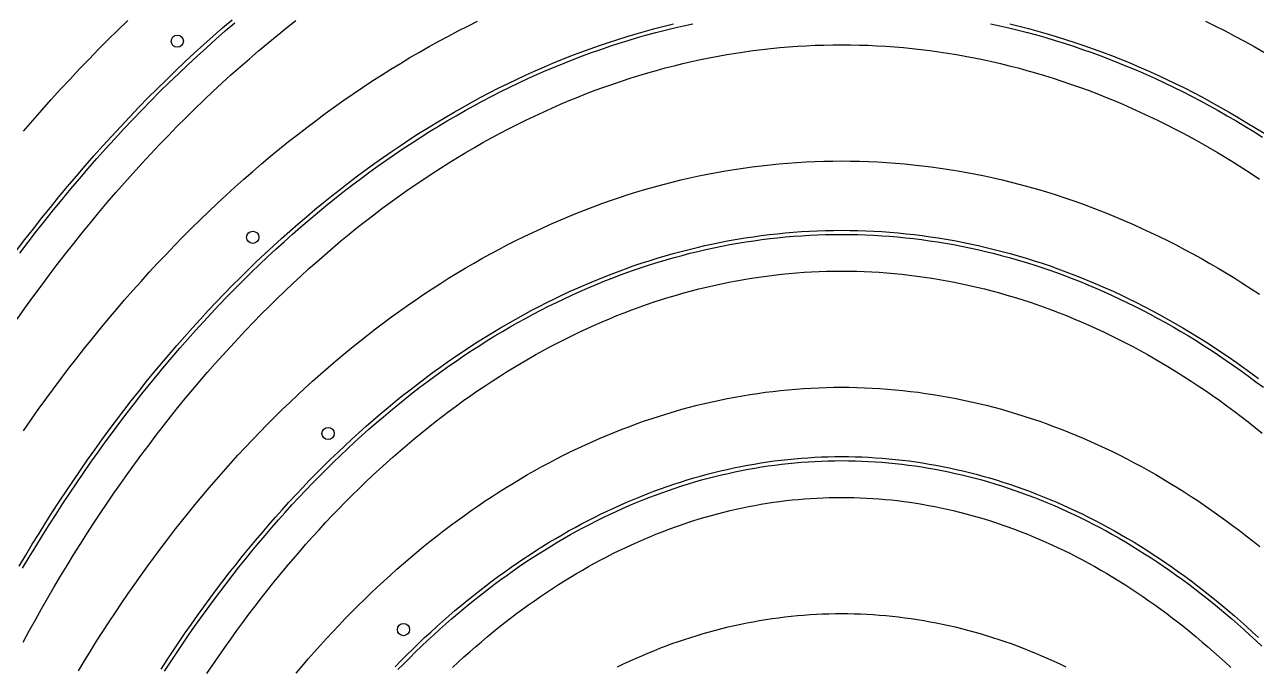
# Model space of a CAD drawing. Header units: metres. Extents: x 10 to 1210, y 10 to 2778.
# Drawn here: x 209.5 to 511.8, y 864.1 to 1021.4 of the extents above; entities that cross this region are included whole.
import ezdxf

# ---------------------------------------------------------------- set-up
doc = ezdxf.new("R2010")
doc.units = ezdxf.units.M
for name, color, linetype in [('ACIKLIK', 5, 'Continuous'), ('ASKI_DELIK', 6, 'Continuous'), ('CAM_SABLON', 4, 'Continuous'), ('DIS_KENAR_V91_Z3', 1, 'Continuous'), ('LAMBA_T4_Z4', 3, 'Continuous')]:
    doc.layers.add(name, color=color, linetype=linetype)

msp = doc.modelspace()

# ---------------------------------------------------------------- linework, layer by layer
at = {"layer": 'ACIKLIK'}
for points in [[(207.69, 949.19), (209.63, 951.93), (211.59, 954.64), (213.56, 957.33), (215.55, 959.99), (217.55, 962.62), (219.56, 965.22), (221.59, 967.8), (223.63, 970.35), (225.69, 972.86), (227.75, 975.35), (229.83, 977.81), (231.93, 980.24), (234.03, 982.64), (236.15, 985.01), (238.28, 987.35), (240.42, 989.67), (242.57, 991.95), (244.73, 994.2), (246.91, 996.42), (249.09, 998.61), (251.29, 1000.77), (253.49, 1002.9), (255.71, 1005), (257.94, 1007.06), (260.17, 1009.1), (262.42, 1011.1), (264.68, 1013.08), (266.94, 1015.02), (269.21, 1016.93), (271.5, 1018.81), (273.79, 1020.65), (276.09, 1022.47)], [(209.16, 869.98), (210.66, 872.74), (212.18, 875.47), (213.71, 878.18), (215.25, 880.86), (216.81, 883.53), (218.38, 886.17), (219.97, 888.79), (221.57, 891.39), (223.18, 893.97), (224.81, 896.52), (226.46, 899.05), (228.11, 901.55), (229.78, 904.04), (231.46, 906.49), (233.16, 908.93), (234.87, 911.34), (236.59, 913.72), (238.32, 916.09), (240.07, 918.42), (241.82, 920.73), (243.59, 923.02), (245.37, 925.28), (247.17, 927.52), (248.97, 929.73), (250.79, 931.92), (252.61, 934.08), (254.45, 936.21), (256.3, 938.32), (258.16, 940.4), (260.02, 942.45), (261.9, 944.48), (263.79, 946.48), (265.69, 948.46), (267.6, 950.41), (269.51, 952.33), (271.44, 954.22), (273.37, 956.09), (275.32, 957.93), (277.27, 959.74), (279.23, 961.52), (281.2, 963.28), (283.18, 965.01), (285.16, 966.71), (287.15, 968.39), (289.15, 970.03), (291.16, 971.65), (293.17, 973.24), (295.19, 974.8), (297.22, 976.33), (299.25, 977.84), (301.29, 979.31), (303.34, 980.76), (305.39, 982.18), (307.45, 983.57), (309.51, 984.93), (311.58, 986.26), (313.65, 987.57), (315.73, 988.84), (317.82, 990.09), (319.9, 991.31), (322, 992.5), (324.09, 993.66), (326.2, 994.79), (328.3, 995.89), (330.41, 996.97), (332.52, 998.01), (334.64, 999.03), (336.76, 1000.01), (338.88, 1000.97), (341.01, 1001.9), (343.14, 1002.8), (345.27, 1003.68), (347.41, 1004.52), (349.54, 1005.33), (351.68, 1006.12), (353.82, 1006.87), (355.97, 1007.6), (358.12, 1008.3), (360.26, 1008.97), (362.41, 1009.61), (364.57, 1010.23), (366.72, 1010.81), (368.87, 1011.37), (371.03, 1011.89), (373.19, 1012.39), (375.35, 1012.86), (377.51, 1013.3), (379.67, 1013.71), (381.83, 1014.1), (384, 1014.45), (386.16, 1014.78), (388.33, 1015.08), (390.49, 1015.35), (392.66, 1015.59), (394.82, 1015.8), (396.99, 1015.99), (399.16, 1016.14), (401.33, 1016.27), (403.49, 1016.37), (405.66, 1016.44), (407.83, 1016.48), (410, 1016.5), (412.17, 1016.48), (414.34, 1016.44), (416.51, 1016.37), (418.67, 1016.27), (420.84, 1016.14), (423.01, 1015.99), (425.18, 1015.8), (427.34, 1015.59), (429.51, 1015.35), (431.67, 1015.08), (433.84, 1014.78), (436, 1014.45), (438.17, 1014.1), (440.33, 1013.71), (442.49, 1013.3), (444.65, 1012.86), (446.81, 1012.39), (448.97, 1011.89), (451.13, 1011.37), (453.28, 1010.81), (455.43, 1010.23), (457.59, 1009.61), (459.74, 1008.97), (461.88, 1008.3), (464.03, 1007.6), (466.18, 1006.87), (468.32, 1006.12), (470.46, 1005.33), (472.59, 1004.52), (474.73, 1003.68), (476.86, 1002.8), (478.99, 1001.9), (481.12, 1000.97), (483.24, 1000.01), (485.36, 999.03), (487.48, 998.01), (489.59, 996.97), (491.7, 995.89), (493.8, 994.79), (495.91, 993.66), (498, 992.5), (500.1, 991.31), (502.18, 990.09), (504.27, 988.84), (506.35, 987.57), (508.42, 986.26), (510.49, 984.93), (512.55, 983.57)], [(254.28, 862.31), (255.72, 864.45), (257.17, 866.57), (258.63, 868.67), (260.1, 870.75), (261.58, 872.81), (263.08, 874.84), (264.58, 876.86), (266.1, 878.85), (267.62, 880.82), (269.16, 882.77), (270.7, 884.69), (272.26, 886.6), (273.82, 888.48), (275.39, 890.34), (276.97, 892.18), (278.57, 893.99), (280.16, 895.78), (281.77, 897.55), (283.39, 899.3), (285.01, 901.02), (286.65, 902.72), (288.29, 904.39), (289.94, 906.05), (291.59, 907.68), (293.25, 909.28), (294.93, 910.86), (296.6, 912.42), (298.29, 913.95), (299.98, 915.46), (301.68, 916.95), (303.38, 918.41), (305.09, 919.84), (306.81, 921.26), (308.53, 922.64), (310.26, 924.01), (311.99, 925.35), (313.73, 926.66), (315.47, 927.95), (317.22, 929.22), (318.98, 930.46), (320.73, 931.67), (322.5, 932.87), (324.27, 934.03), (326.04, 935.17), (327.81, 936.29), (329.59, 937.38), (331.38, 938.45), (333.16, 939.49), (334.96, 940.51), (336.75, 941.5), (338.55, 942.47), (340.35, 943.42), (342.15, 944.33), (343.96, 945.23), (345.77, 946.1), (347.58, 946.94), (349.39, 947.76), (351.21, 948.55), (353.03, 949.32), (354.85, 950.07), (356.67, 950.79), (358.49, 951.48), (360.32, 952.15), (362.15, 952.8), (363.98, 953.42), (365.81, 954.01), (367.64, 954.59), (369.47, 955.13), (371.31, 955.66), (373.14, 956.15), (374.98, 956.63), (376.82, 957.08), (378.66, 957.5), (380.5, 957.9), (382.34, 958.28), (384.18, 958.63), (386.02, 958.95), (387.86, 959.26), (389.71, 959.54), (391.55, 959.79), (393.39, 960.02), (395.24, 960.22), (397.08, 960.41), (398.93, 960.56), (400.77, 960.7), (402.62, 960.81), (404.46, 960.89), (406.31, 960.95), (408.15, 960.99), (410, 961), (411.85, 960.99), (413.69, 960.95), (415.54, 960.89), (417.38, 960.81), (419.23, 960.7), (421.07, 960.56), (422.92, 960.41), (424.76, 960.22), (426.61, 960.02), (428.45, 959.79), (430.29, 959.54), (432.14, 959.26), (433.98, 958.95), (435.82, 958.63), (437.66, 958.28), (439.5, 957.9), (441.34, 957.5), (443.18, 957.08), (445.02, 956.63), (446.86, 956.15), (448.69, 955.66), (450.53, 955.13), (452.36, 954.59), (454.19, 954.01), (456.02, 953.42), (457.85, 952.8), (459.68, 952.15), (461.51, 951.48), (463.33, 950.79), (465.15, 950.07), (466.97, 949.32), (468.79, 948.55), (470.61, 947.76), (472.42, 946.94), (474.23, 946.1), (476.04, 945.23), (477.85, 944.33), (479.65, 943.42), (481.45, 942.47), (483.25, 941.5), (485.04, 940.51), (486.84, 939.49), (488.62, 938.45), (490.41, 937.38), (492.19, 936.29), (493.96, 935.17), (495.73, 934.03), (497.5, 932.87), (499.27, 931.67), (501.02, 930.46), (502.78, 929.22), (504.53, 927.95), (506.27, 926.66), (508.01, 925.35), (509.74, 924.01), (511.47, 922.64), (513.19, 921.26)], [(314.53, 863.79), (315.94, 865.1), (317.34, 866.38), (318.76, 867.64), (320.18, 868.88), (321.6, 870.1), (323.03, 871.3), (324.46, 872.48), (325.9, 873.64), (327.34, 874.78), (328.79, 875.9), (330.24, 876.99), (331.69, 878.07), (333.15, 879.12), (334.61, 880.16), (336.08, 881.17), (337.55, 882.16), (339.02, 883.14), (340.49, 884.09), (341.97, 885.02), (343.45, 885.92), (344.94, 886.81), (346.42, 887.68), (347.91, 888.53), (349.4, 889.35), (350.9, 890.16), (352.39, 890.94), (353.89, 891.7), (355.39, 892.44), (356.89, 893.16), (358.4, 893.86), (359.9, 894.54), (361.41, 895.2), (362.91, 895.84), (364.42, 896.46), (365.93, 897.05), (367.44, 897.63), (368.96, 898.18), (370.47, 898.72), (371.99, 899.23), (373.5, 899.73), (375.02, 900.2), (376.53, 900.65), (378.05, 901.08), (379.57, 901.5), (381.09, 901.89), (382.61, 902.26), (384.13, 902.61), (385.65, 902.94), (387.17, 903.25), (388.69, 903.54), (390.21, 903.81), (391.73, 904.06), (393.25, 904.29), (394.77, 904.5), (396.3, 904.69), (397.82, 904.86), (399.34, 905.01), (400.86, 905.14), (402.39, 905.25), (403.91, 905.34), (405.43, 905.41), (406.95, 905.46), (408.48, 905.49), (410, 905.5), (411.52, 905.49), (413.05, 905.46), (414.57, 905.41), (416.09, 905.34), (417.61, 905.25), (419.14, 905.14), (420.66, 905.01), (422.18, 904.86), (423.7, 904.69), (425.23, 904.5), (426.75, 904.29), (428.27, 904.06), (429.79, 903.81), (431.31, 903.54), (432.83, 903.25), (434.35, 902.94), (435.87, 902.61), (437.39, 902.26), (438.91, 901.89), (440.43, 901.5), (441.95, 901.08), (443.47, 900.65), (444.98, 900.2), (446.5, 899.73), (448.01, 899.23), (449.53, 898.72), (451.04, 898.18), (452.56, 897.63), (454.07, 897.05), (455.58, 896.46), (457.09, 895.84), (458.59, 895.2), (460.1, 894.54), (461.6, 893.86), (463.11, 893.16), (464.61, 892.44), (466.11, 891.7), (467.61, 890.94), (469.1, 890.16), (470.6, 889.35), (472.09, 888.53), (473.58, 887.68), (475.06, 886.81), (476.55, 885.92), (478.03, 885.02), (479.51, 884.09), (480.98, 883.14), (482.45, 882.16), (483.92, 881.17), (485.39, 880.16), (486.85, 879.12), (488.31, 878.07), (489.76, 876.99), (491.21, 875.9), (492.66, 874.78), (494.1, 873.64), (495.54, 872.48), (496.97, 871.3), (498.4, 870.1), (499.82, 868.88), (501.24, 867.64), (502.66, 866.38), (504.06, 865.1), (505.47, 863.79)]]:
    msp.add_lwpolyline(points, dxfattribs=at)
at = {"layer": 'ASKI_DELIK'}
for centre in [(247, 1017.38), (265.5, 969.28), (284, 921.17), (302.5, 873.06)]:
    msp.add_circle(centre, 1.5, dxfattribs=at)
at = {"layer": 'CAM_SABLON'}
for points in [[(208.36, 965.41), (210.41, 968.1), (212.47, 970.76), (214.54, 973.4), (216.63, 976), (218.74, 978.58), (220.86, 981.13), (222.99, 983.65), (225.13, 986.14), (227.29, 988.61), (229.46, 991.04), (231.64, 993.44), (233.84, 995.81), (236.05, 998.15), (238.27, 1000.46), (240.51, 1002.75), (242.75, 1005), (245.01, 1007.22), (247.28, 1009.4), (249.56, 1011.56), (251.85, 1013.69), (254.15, 1015.78), (256.46, 1017.85), (258.78, 1019.88), (261.12, 1021.88)], [(209.06, 888.1), (210.66, 890.8), (212.29, 893.48), (213.93, 896.14), (215.58, 898.78), (217.25, 901.39), (218.93, 903.98), (220.62, 906.55), (222.33, 909.09), (224.06, 911.61), (225.79, 914.1), (227.55, 916.57), (229.31, 919.02), (231.09, 921.44), (232.88, 923.84), (234.68, 926.21), (236.5, 928.56), (238.33, 930.88), (240.17, 933.18), (242.02, 935.45), (243.89, 937.7), (245.77, 939.92), (247.66, 942.11), (249.56, 944.28), (251.47, 946.42), (253.39, 948.54), (255.33, 950.63), (257.27, 952.69), (259.23, 954.73), (261.2, 956.73), (263.17, 958.71), (265.16, 960.67), (267.16, 962.6), (269.16, 964.49), (271.18, 966.37), (273.21, 968.21), (275.24, 970.03), (277.28, 971.81), (279.34, 973.57), (281.4, 975.31), (283.47, 977.01), (285.55, 978.68), (287.63, 980.33), (289.73, 981.95), (291.83, 983.54), (293.94, 985.1), (296.06, 986.63), (298.18, 988.13), (300.31, 989.61), (302.45, 991.05), (304.6, 992.47), (306.75, 993.85), (308.9, 995.21), (311.07, 996.54), (313.24, 997.84), (315.41, 999.11), (317.6, 1000.35), (319.78, 1001.56), (321.97, 1002.74), (324.17, 1003.89), (326.37, 1005.01), (328.58, 1006.1), (330.79, 1007.16), (333.01, 1008.2), (335.23, 1009.2), (337.45, 1010.17), (339.68, 1011.11), (341.91, 1012.03), (344.15, 1012.91), (346.39, 1013.76), (348.63, 1014.59), (350.88, 1015.38), (353.13, 1016.14), (355.38, 1016.88), (357.64, 1017.58), (359.89, 1018.25), (362.16, 1018.9), (364.42, 1019.51), (366.68, 1020.1), (368.95, 1020.65), (371.22, 1021.17), (373.49, 1021.67)], [(446.51, 1021.67), (448.78, 1021.17), (451.05, 1020.65), (453.32, 1020.1), (455.58, 1019.51), (457.84, 1018.9), (460.11, 1018.25), (462.36, 1017.58), (464.62, 1016.88), (466.87, 1016.14), (469.12, 1015.38), (471.37, 1014.59), (473.61, 1013.76), (475.85, 1012.91), (478.09, 1012.03), (480.32, 1011.11), (482.55, 1010.17), (484.77, 1009.2), (486.99, 1008.2), (489.21, 1007.16), (491.42, 1006.1), (493.63, 1005.01), (495.83, 1003.89), (498.03, 1002.74), (500.22, 1001.56), (502.4, 1000.35), (504.59, 999.11), (506.76, 997.84), (508.93, 996.54), (511.1, 995.21), (513.25, 993.85)], [(243.86, 862.84), (245.32, 865.08), (246.79, 867.3), (248.27, 869.5), (249.76, 871.68), (251.26, 873.84), (252.78, 875.98), (254.31, 878.1), (255.85, 880.2), (257.4, 882.27), (258.96, 884.33), (260.53, 886.36), (262.11, 888.37), (263.7, 890.35), (265.31, 892.32), (266.92, 894.26), (268.55, 896.18), (270.18, 898.08), (271.82, 899.96), (273.48, 901.81), (275.14, 903.64), (276.81, 905.44), (278.5, 907.23), (280.19, 908.99), (281.89, 910.72), (283.59, 912.43), (285.31, 914.12), (287.04, 915.79), (288.77, 917.43), (290.51, 919.04), (292.26, 920.64), (294.02, 922.21), (295.78, 923.75), (297.56, 925.27), (299.34, 926.76), (301.12, 928.23), (302.92, 929.68), (304.72, 931.1), (306.53, 932.5), (308.34, 933.87), (310.16, 935.22), (311.99, 936.54), (313.82, 937.83), (315.66, 939.1), (317.5, 940.35), (319.35, 941.57), (321.2, 942.77), (323.06, 943.94), (324.93, 945.08), (326.8, 946.2), (328.67, 947.29), (330.55, 948.36), (332.44, 949.4), (334.32, 950.42), (336.22, 951.41), (338.11, 952.38), (340.01, 953.32), (341.92, 954.23), (343.83, 955.12), (345.74, 955.98), (347.65, 956.82), (349.57, 957.63), (351.49, 958.42), (353.41, 959.18), (355.34, 959.91), (357.27, 960.62), (359.2, 961.3), (361.14, 961.96), (363.07, 962.59), (365.01, 963.19), (366.95, 963.77), (368.9, 964.33), (370.84, 964.85), (372.79, 965.36), (374.74, 965.83), (376.69, 966.28), (378.64, 966.71), (380.59, 967.11), (382.55, 967.48), (384.51, 967.83), (386.46, 968.15), (388.42, 968.44), (390.38, 968.71), (392.34, 968.96), (394.3, 969.18), (396.26, 969.37), (398.22, 969.54), (400.18, 969.68), (402.15, 969.79), (404.11, 969.88), (406.07, 969.95), (408.04, 969.99), (410, 970), (411.96, 969.99), (413.93, 969.95), (415.89, 969.88), (417.85, 969.79), (419.82, 969.68), (421.78, 969.54), (423.74, 969.37), (425.7, 969.18), (427.66, 968.96), (429.62, 968.71), (431.58, 968.44), (433.54, 968.15), (435.49, 967.83), (437.45, 967.48), (439.41, 967.11), (441.36, 966.71), (443.31, 966.28), (445.26, 965.83), (447.21, 965.36), (449.16, 964.85), (451.1, 964.33), (453.05, 963.77), (454.99, 963.19), (456.93, 962.59), (458.86, 961.96), (460.8, 961.3), (462.73, 960.62), (464.66, 959.91), (466.59, 959.18), (468.51, 958.42), (470.43, 957.63), (472.35, 956.82), (474.26, 955.98), (476.17, 955.12), (478.08, 954.23), (479.99, 953.32), (481.89, 952.38), (483.78, 951.41), (485.68, 950.42), (487.56, 949.4), (489.45, 948.36), (491.33, 947.29), (493.2, 946.2), (495.07, 945.08), (496.94, 943.94), (498.8, 942.77), (500.65, 941.57), (502.5, 940.35), (504.34, 939.1), (506.18, 937.83), (508.01, 936.54), (509.84, 935.22), (511.66, 933.87), (513.47, 932.5)], [(301.14, 863.25), (302.58, 864.71), (304.02, 866.15), (305.46, 867.58), (306.92, 868.98), (308.38, 870.36), (309.84, 871.72), (311.32, 873.06), (312.8, 874.39), (314.28, 875.69), (315.78, 876.96), (317.27, 878.22), (318.78, 879.46), (320.29, 880.68), (321.8, 881.87), (323.32, 883.05), (324.85, 884.2), (326.38, 885.33), (327.91, 886.44), (329.45, 887.53), (331, 888.6), (332.55, 889.65), (334.1, 890.67), (335.66, 891.68), (337.22, 892.66), (338.79, 893.62), (340.36, 894.56), (341.93, 895.48), (343.51, 896.38), (345.09, 897.25), (346.68, 898.1), (348.26, 898.94), (349.85, 899.75), (351.45, 900.53), (353.04, 901.3), (354.64, 902.05), (356.25, 902.77), (357.85, 903.47), (359.46, 904.15), (361.07, 904.81), (362.68, 905.44), (364.29, 906.06), (365.91, 906.65), (367.53, 907.22), (369.15, 907.77), (370.77, 908.3), (372.39, 908.81), (374.01, 909.29), (375.64, 909.76), (377.27, 910.2), (378.9, 910.62), (380.53, 911.02), (382.16, 911.39), (383.79, 911.75), (385.42, 912.08), (387.06, 912.39), (388.69, 912.68), (390.33, 912.95), (391.97, 913.2), (393.6, 913.42), (395.24, 913.63), (396.88, 913.81), (398.52, 913.97), (400.16, 914.11), (401.8, 914.23), (403.44, 914.33), (405.08, 914.4), (406.72, 914.46), (408.36, 914.49), (410, 914.5), (411.64, 914.49), (413.28, 914.46), (414.92, 914.4), (416.56, 914.33), (418.2, 914.23), (419.84, 914.11), (421.48, 913.97), (423.12, 913.81), (424.76, 913.63), (426.4, 913.42), (428.03, 913.2), (429.67, 912.95), (431.31, 912.68), (432.94, 912.39), (434.58, 912.08), (436.21, 911.75), (437.84, 911.39), (439.47, 911.02), (441.1, 910.62), (442.73, 910.2), (444.36, 909.76), (445.99, 909.29), (447.61, 908.81), (449.23, 908.3), (450.85, 907.77), (452.47, 907.22), (454.09, 906.65), (455.71, 906.06), (457.32, 905.44), (458.93, 904.81), (460.54, 904.15), (462.15, 903.47), (463.75, 902.77), (465.36, 902.05), (466.96, 901.3), (468.55, 900.53), (470.15, 899.75), (471.74, 898.94), (473.32, 898.1), (474.91, 897.25), (476.49, 896.38), (478.07, 895.48), (479.64, 894.56), (481.21, 893.62), (482.78, 892.66), (484.34, 891.68), (485.9, 890.67), (487.45, 889.65), (489, 888.6), (490.55, 887.53), (492.09, 886.44), (493.62, 885.33), (495.15, 884.2), (496.68, 883.05), (498.2, 881.87), (499.71, 880.68), (501.22, 879.46), (502.73, 878.22), (504.22, 876.96), (505.72, 875.69), (507.2, 874.39), (508.68, 873.06), (510.16, 871.72), (511.62, 870.36), (513.08, 868.98)]]:
    msp.add_lwpolyline(points, dxfattribs=at)
at = {"layer": 'DIS_KENAR_V91_Z3'}
for points in [[(209.24, 921.83), (211.07, 924.45), (212.9, 927.04), (214.75, 929.61), (216.62, 932.15), (218.5, 934.67), (220.4, 937.17), (222.31, 939.64), (224.23, 942.08), (226.17, 944.5), (228.13, 946.89), (230.09, 949.26), (232.07, 951.6), (234.07, 953.92), (236.08, 956.21), (238.1, 958.47), (240.13, 960.71), (242.18, 962.92), (244.24, 965.1), (246.31, 967.26), (248.39, 969.39), (250.49, 971.49), (252.6, 973.56), (254.72, 975.61), (256.85, 977.63), (259, 979.62), (261.15, 981.58), (263.32, 983.52), (265.5, 985.42), (267.69, 987.3), (269.89, 989.15), (272.1, 990.97), (274.32, 992.76), (276.55, 994.52), (278.8, 996.25), (281.05, 997.95), (283.31, 999.63), (285.58, 1001.27), (287.86, 1002.88), (290.15, 1004.47), (292.45, 1006.02), (294.76, 1007.54), (297.08, 1009.04), (299.4, 1010.5), (301.74, 1011.93), (304.08, 1013.34), (306.43, 1014.71), (308.79, 1016.05), (311.16, 1017.36), (313.53, 1018.63), (315.91, 1019.88), (318.3, 1021.1), (320.69, 1022.28)], [(209.29, 995.34), (211.54, 997.95), (213.81, 1000.53), (216.09, 1003.09), (218.38, 1005.61), (220.69, 1008.1), (223.01, 1010.56), (225.35, 1013), (227.7, 1015.4), (230.07, 1017.77), (232.45, 1020.11), (234.84, 1022.42)], [(499.31, 1022.28), (501.7, 1021.1), (504.09, 1019.88), (506.47, 1018.63), (508.84, 1017.36), (511.21, 1016.05), (513.57, 1014.71)], [(222.73, 862.93), (224.21, 865.37), (225.7, 867.79), (227.21, 870.2), (228.73, 872.58), (230.26, 874.94), (231.81, 877.29), (233.37, 879.61), (234.95, 881.91), (236.54, 884.19), (238.14, 886.45), (239.75, 888.69), (241.38, 890.91), (243.02, 893.1), (244.67, 895.28), (246.34, 897.43), (248.02, 899.56), (249.71, 901.67), (251.41, 903.76), (253.13, 905.83), (254.85, 907.87), (256.59, 909.89), (258.34, 911.88), (260.11, 913.86), (261.88, 915.81), (263.66, 917.73), (265.46, 919.64), (267.27, 921.52), (269.08, 923.38), (270.91, 925.21), (272.75, 927.02), (274.6, 928.8), (276.46, 930.56), (278.33, 932.3), (280.21, 934.01), (282.1, 935.69), (284, 937.36), (285.91, 938.99), (287.83, 940.61), (289.76, 942.19), (291.69, 943.75), (293.64, 945.29), (295.59, 946.8), (297.56, 948.28), (299.53, 949.74), (301.51, 951.18), (303.5, 952.58), (305.5, 953.96), (307.5, 955.32), (309.52, 956.65), (311.54, 957.95), (313.56, 959.23), (315.6, 960.47), (317.64, 961.7), (319.69, 962.89), (321.75, 964.06), (323.81, 965.2), (325.88, 966.32), (327.96, 967.4), (330.04, 968.47), (332.13, 969.5), (334.22, 970.5), (336.32, 971.48), (338.43, 972.43), (340.54, 973.36), (342.66, 974.25), (344.78, 975.12), (346.9, 975.96), (349.04, 976.77), (351.17, 977.55), (353.31, 978.31), (355.46, 979.04), (357.61, 979.74), (359.76, 980.41), (361.92, 981.05), (364.08, 981.67), (366.24, 982.26), (368.41, 982.81), (370.58, 983.35), (372.75, 983.85), (374.93, 984.32), (377.11, 984.77), (379.29, 985.18), (381.47, 985.57), (383.66, 985.93), (385.85, 986.26), (388.04, 986.56), (390.23, 986.83), (392.42, 987.08), (394.62, 987.29), (396.81, 987.48), (399.01, 987.64), (401.21, 987.77), (403.4, 987.87), (405.6, 987.94), (407.8, 987.98), (410, 988), (412.2, 987.98), (414.4, 987.94), (416.6, 987.87), (418.79, 987.77), (420.99, 987.64), (423.19, 987.48), (425.38, 987.29), (427.58, 987.08), (429.77, 986.83), (431.96, 986.56), (434.15, 986.26), (436.34, 985.93), (438.53, 985.57), (440.71, 985.18), (442.89, 984.77), (445.07, 984.32), (447.25, 983.85), (449.42, 983.35), (451.59, 982.81), (453.76, 982.26), (455.92, 981.67), (458.08, 981.05), (460.24, 980.41), (462.39, 979.74), (464.54, 979.04), (466.69, 978.31), (468.83, 977.55), (470.96, 976.77), (473.1, 975.96), (475.22, 975.12), (477.34, 974.25), (479.46, 973.36), (481.57, 972.43), (483.68, 971.48), (485.78, 970.5), (487.87, 969.5), (489.96, 968.47), (492.04, 967.4), (494.12, 966.32), (496.19, 965.2), (498.25, 964.06), (500.31, 962.89), (502.36, 961.7), (504.4, 960.47), (506.44, 959.23), (508.46, 957.95), (510.48, 956.65), (512.5, 955.32)], [(276.16, 862.39), (277.63, 864.13), (279.12, 865.86), (280.61, 867.56), (282.11, 869.24), (283.63, 870.91), (285.15, 872.55), (286.68, 874.18), (288.22, 875.78), (289.77, 877.36), (291.33, 878.93), (292.9, 880.47), (294.48, 881.99), (296.07, 883.49), (297.66, 884.98), (299.27, 886.44), (300.88, 887.87), (302.5, 889.29), (304.13, 890.69), (305.77, 892.06), (307.41, 893.42), (309.06, 894.75), (310.72, 896.06), (312.39, 897.35), (314.07, 898.62), (315.75, 899.86), (317.44, 901.08), (319.14, 902.28), (320.84, 903.46), (322.55, 904.62), (324.27, 905.75), (325.99, 906.86), (327.72, 907.95), (329.46, 909.02), (331.2, 910.06), (332.95, 911.08), (334.71, 912.08), (336.47, 913.05), (338.23, 914), (340, 914.93), (341.78, 915.83), (343.56, 916.71), (345.35, 917.57), (347.14, 918.41), (348.94, 919.22), (350.74, 920.01), (352.54, 920.77), (354.35, 921.51), (356.17, 922.23), (357.99, 922.92), (359.81, 923.59), (361.64, 924.23), (363.47, 924.85), (365.3, 925.45), (367.14, 926.02), (368.98, 926.57), (370.82, 927.1), (372.67, 927.6), (374.51, 928.08), (376.37, 928.53), (378.22, 928.96), (380.08, 929.36), (381.94, 929.74), (383.8, 930.09), (385.66, 930.43), (387.53, 930.73), (389.39, 931.01), (391.26, 931.27), (393.13, 931.5), (395, 931.71), (396.87, 931.9), (398.75, 932.06), (400.62, 932.19), (402.5, 932.3), (404.37, 932.39), (406.25, 932.45), (408.12, 932.49), (410, 932.5), (411.88, 932.49), (413.75, 932.45), (415.63, 932.39), (417.5, 932.3), (419.38, 932.19), (421.25, 932.06), (423.13, 931.9), (425, 931.71), (426.87, 931.5), (428.74, 931.27), (430.61, 931.01), (432.47, 930.73), (434.34, 930.43), (436.2, 930.09), (438.06, 929.74), (439.92, 929.36), (441.78, 928.96), (443.63, 928.53), (445.49, 928.08), (447.33, 927.6), (449.18, 927.1), (451.02, 926.57), (452.86, 926.02), (454.7, 925.45), (456.53, 924.85), (458.36, 924.23), (460.19, 923.59), (462.01, 922.92), (463.83, 922.23), (465.65, 921.51), (467.46, 920.77), (469.26, 920.01), (471.06, 919.22), (472.86, 918.41), (474.65, 917.57), (476.44, 916.71), (478.22, 915.83), (480, 914.93), (481.77, 914), (483.53, 913.05), (485.29, 912.08), (487.05, 911.08), (488.8, 910.06), (490.54, 909.02), (492.28, 907.95), (494.01, 906.86), (495.73, 905.75), (497.45, 904.62), (499.16, 903.46), (500.86, 902.28), (502.56, 901.08), (504.25, 899.86), (505.93, 898.62), (507.61, 897.35), (509.28, 896.06), (510.94, 894.75), (512.59, 893.42)], [(355, 863.93), (356.47, 864.64), (357.96, 865.33), (359.45, 866), (360.94, 866.66), (362.43, 867.29), (363.93, 867.9), (365.43, 868.49), (366.94, 869.07), (368.45, 869.62), (369.96, 870.16), (371.47, 870.67), (372.99, 871.16), (374.51, 871.64), (376.04, 872.09), (377.56, 872.53), (379.09, 872.94), (380.62, 873.34), (382.15, 873.71), (383.69, 874.07), (385.23, 874.4), (386.77, 874.71), (388.31, 875.01), (389.85, 875.28), (391.39, 875.54), (392.94, 875.77), (394.49, 875.98), (396.03, 876.18), (397.58, 876.35), (399.13, 876.5), (400.68, 876.63), (402.24, 876.74), (403.79, 876.84), (405.34, 876.91), (406.89, 876.96), (408.45, 876.99), (410, 877), (411.55, 876.99), (413.11, 876.96), (414.66, 876.91), (416.21, 876.84), (417.76, 876.74), (419.32, 876.63), (420.87, 876.5), (422.42, 876.35), (423.97, 876.18), (425.51, 875.98), (427.06, 875.77), (428.61, 875.54), (430.15, 875.28), (431.69, 875.01), (433.23, 874.71), (434.77, 874.4), (436.31, 874.07), (437.85, 873.71), (439.38, 873.34), (440.91, 872.94), (442.44, 872.53), (443.96, 872.09), (445.49, 871.64), (447.01, 871.16), (448.53, 870.67), (450.04, 870.16), (451.55, 869.62), (453.06, 869.07), (454.57, 868.49), (456.07, 867.9), (457.57, 867.29), (459.06, 866.66), (460.55, 866), (462.04, 865.33), (463.53, 864.64), (465, 863.93)]]:
    msp.add_lwpolyline(points, dxfattribs=at)
at = {"layer": 'LAMBA_T4_Z4'}
for points in [[(207.56, 966.01), (209.61, 968.71), (211.68, 971.38), (213.76, 974.02), (215.86, 976.63), (217.97, 979.22), (220.09, 981.77), (222.23, 984.3), (224.38, 986.8), (226.54, 989.27), (228.72, 991.71), (230.91, 994.12), (233.11, 996.49), (235.33, 998.84), (237.55, 1001.16), (239.79, 1003.45), (242.05, 1005.71), (244.31, 1007.93), (246.59, 1010.13), (248.87, 1012.29), (251.17, 1014.42), (253.48, 1016.53), (255.8, 1018.6), (258.13, 1020.63), (260.47, 1022.64)], [(208.2, 888.61), (209.81, 891.32), (211.43, 894.01), (213.08, 896.67), (214.73, 899.31), (216.41, 901.93), (218.09, 904.53), (219.79, 907.1), (221.51, 909.65), (223.23, 912.17), (224.98, 914.68), (226.73, 917.15), (228.5, 919.61), (230.28, 922.04), (232.08, 924.44), (233.89, 926.82), (235.71, 929.17), (237.55, 931.5), (239.39, 933.81), (241.25, 936.09), (243.12, 938.34), (245.01, 940.57), (246.9, 942.77), (248.81, 944.94), (250.73, 947.09), (252.66, 949.21), (254.6, 951.31), (256.55, 953.38), (258.51, 955.42), (260.48, 957.44), (262.47, 959.42), (264.46, 961.39), (266.47, 963.32), (268.48, 965.22), (270.5, 967.1), (272.54, 968.95), (274.58, 970.78), (276.63, 972.57), (278.69, 974.34), (280.76, 976.07), (282.84, 977.78), (284.92, 979.47), (287.02, 981.12), (289.12, 982.74), (291.23, 984.34), (293.35, 985.91), (295.47, 987.44), (297.61, 988.95), (299.75, 990.43), (301.89, 991.88), (304.05, 993.31), (306.21, 994.7), (308.38, 996.06), (310.55, 997.39), (312.73, 998.7), (314.91, 999.97), (317.11, 1001.22), (319.3, 1002.43), (321.5, 1003.62), (323.71, 1004.78), (325.92, 1005.9), (328.14, 1007), (330.36, 1008.07), (332.59, 1009.1), (334.82, 1010.11), (337.06, 1011.09), (339.3, 1012.04), (341.54, 1012.95), (343.79, 1013.84), (346.04, 1014.7), (348.29, 1015.53), (350.55, 1016.32), (352.81, 1017.09), (355.08, 1017.83), (357.34, 1018.54), (359.61, 1019.21), (361.89, 1019.86), (364.16, 1020.48), (366.44, 1021.07), (368.72, 1021.62)], [(451.28, 1021.62), (453.56, 1021.07), (455.84, 1020.48), (458.11, 1019.86), (460.39, 1019.21), (462.66, 1018.54), (464.92, 1017.83), (467.19, 1017.09), (469.45, 1016.32), (471.71, 1015.53), (473.96, 1014.7), (476.21, 1013.84), (478.46, 1012.95), (480.7, 1012.04), (482.94, 1011.09), (485.18, 1010.11), (487.41, 1009.1), (489.64, 1008.07), (491.86, 1007), (494.08, 1005.9), (496.29, 1004.78), (498.5, 1003.62), (500.7, 1002.43), (502.89, 1001.22), (505.09, 999.97), (507.27, 998.7), (509.45, 997.39), (511.62, 996.06), (513.79, 994.7)], [(243.02, 863.38), (244.48, 865.63), (245.95, 867.86), (247.44, 870.06), (248.94, 872.25), (250.45, 874.42), (251.97, 876.56), (253.5, 878.69), (255.04, 880.79), (256.6, 882.87), (258.16, 884.93), (259.74, 886.97), (261.33, 888.99), (262.93, 890.98), (264.54, 892.96), (266.16, 894.9), (267.79, 896.83), (269.43, 898.74), (271.08, 900.62), (272.74, 902.48), (274.4, 904.31), (276.08, 906.13), (277.77, 907.92), (279.47, 909.68), (281.17, 911.42), (282.89, 913.14), (284.61, 914.84), (286.35, 916.51), (288.09, 918.16), (289.84, 919.78), (291.59, 921.38), (293.36, 922.96), (295.13, 924.51), (296.91, 926.03), (298.7, 927.53), (300.49, 929.01), (302.29, 930.46), (304.1, 931.89), (305.92, 933.29), (307.74, 934.67), (309.57, 936.02), (311.4, 937.35), (313.24, 938.65), (315.09, 939.93), (316.94, 941.18), (318.8, 942.41), (320.67, 943.61), (322.54, 944.79), (324.41, 945.94), (326.29, 947.06), (328.17, 948.16), (330.06, 949.23), (331.96, 950.28), (333.86, 951.3), (335.76, 952.3), (337.67, 953.27), (339.58, 954.22), (341.49, 955.14), (343.41, 956.03), (345.33, 956.9), (347.26, 957.74), (349.19, 958.55), (351.12, 959.34), (353.05, 960.11), (354.99, 960.85), (356.93, 961.56), (358.88, 962.25), (360.82, 962.91), (362.77, 963.54), (364.72, 964.15), (366.67, 964.73), (368.63, 965.29), (370.59, 965.82), (372.55, 966.33), (374.51, 966.81), (376.47, 967.26), (378.44, 967.69), (380.4, 968.09), (382.37, 968.46), (384.34, 968.81), (386.31, 969.14), (388.28, 969.43), (390.25, 969.7), (392.22, 969.95), (394.19, 970.17), (396.17, 970.36), (398.14, 970.53), (400.12, 970.68), (402.09, 970.79), (404.07, 970.88), (406.05, 970.95), (408.02, 970.99), (410, 971), (411.98, 970.99), (413.95, 970.95), (415.93, 970.88), (417.91, 970.79), (419.88, 970.68), (421.86, 970.53), (423.83, 970.36), (425.81, 970.17), (427.78, 969.95), (429.75, 969.7), (431.72, 969.43), (433.69, 969.14), (435.66, 968.81), (437.63, 968.46), (439.6, 968.09), (441.56, 967.69), (443.53, 967.26), (445.49, 966.81), (447.45, 966.33), (449.41, 965.82), (451.37, 965.29), (453.33, 964.73), (455.28, 964.15), (457.23, 963.54), (459.18, 962.91), (461.12, 962.25), (463.07, 961.56), (465.01, 960.85), (466.95, 960.11), (468.88, 959.34), (470.81, 958.55), (472.74, 957.74), (474.67, 956.9), (476.59, 956.03), (478.51, 955.14), (480.42, 954.22), (482.33, 953.27), (484.24, 952.3), (486.14, 951.3), (488.04, 950.28), (489.94, 949.23), (491.83, 948.16), (493.71, 947.06), (495.59, 945.94), (497.46, 944.79), (499.33, 943.61), (501.2, 942.41), (503.06, 941.18), (504.91, 939.93), (506.76, 938.65), (508.6, 937.35), (510.43, 936.02), (512.26, 934.67)], [(300.43, 863.94), (301.86, 865.41), (303.31, 866.86), (304.77, 868.29), (306.23, 869.7), (307.69, 871.09), (309.17, 872.46), (310.65, 873.81), (312.14, 875.13), (313.63, 876.44), (315.13, 877.73), (316.64, 878.99), (318.15, 880.24), (319.66, 881.46), (321.19, 882.66), (322.72, 883.84), (324.25, 885), (325.79, 886.14), (327.33, 887.26), (328.88, 888.35), (330.44, 889.43), (331.99, 890.48), (333.56, 891.51), (335.12, 892.52), (336.7, 893.51), (338.27, 894.48), (339.85, 895.42), (341.43, 896.35), (343.02, 897.25), (344.61, 898.13), (346.21, 898.99), (347.8, 899.82), (349.41, 900.64), (351.01, 901.43), (352.62, 902.2), (354.23, 902.95), (355.84, 903.68), (357.46, 904.39), (359.07, 905.07), (360.69, 905.74), (362.32, 906.38), (363.94, 907), (365.57, 907.59), (367.2, 908.17), (368.83, 908.72), (370.46, 909.25), (372.1, 909.76), (373.73, 910.25), (375.37, 910.72), (377.01, 911.16), (378.65, 911.59), (380.3, 911.99), (381.94, 912.37), (383.58, 912.73), (385.23, 913.06), (386.88, 913.38), (388.53, 913.67), (390.17, 913.94), (391.82, 914.19), (393.47, 914.42), (395.12, 914.62), (396.78, 914.81), (398.43, 914.97), (400.08, 915.11), (401.73, 915.23), (403.39, 915.33), (405.04, 915.4), (406.69, 915.45), (408.35, 915.49), (410, 915.5), (411.65, 915.49), (413.31, 915.45), (414.96, 915.4), (416.61, 915.33), (418.27, 915.23), (419.92, 915.11), (421.57, 914.97), (423.22, 914.81), (424.88, 914.62), (426.53, 914.42), (428.18, 914.19), (429.83, 913.94), (431.47, 913.67), (433.12, 913.38), (434.77, 913.06), (436.42, 912.73), (438.06, 912.37), (439.7, 911.99), (441.35, 911.59), (442.99, 911.16), (444.63, 910.72), (446.27, 910.25), (447.9, 909.76), (449.54, 909.25), (451.17, 908.72), (452.8, 908.17), (454.43, 907.59), (456.06, 907), (457.68, 906.38), (459.31, 905.74), (460.93, 905.07), (462.54, 904.39), (464.16, 903.68), (465.77, 902.95), (467.38, 902.2), (468.99, 901.43), (470.59, 900.64), (472.2, 899.82), (473.79, 898.99), (475.39, 898.13), (476.98, 897.25), (478.57, 896.35), (480.15, 895.42), (481.73, 894.48), (483.3, 893.51), (484.88, 892.52), (486.44, 891.51), (488.01, 890.48), (489.56, 889.43), (491.12, 888.35), (492.67, 887.26), (494.21, 886.14), (495.75, 885), (497.28, 883.84), (498.81, 882.66), (500.34, 881.46), (501.85, 880.24), (503.36, 878.99), (504.87, 877.73), (506.37, 876.44), (507.86, 875.13), (509.35, 873.81), (510.83, 872.46), (512.31, 871.09)]]:
    msp.add_lwpolyline(points, dxfattribs=at)

doc.saveas('drawing.dxf')
